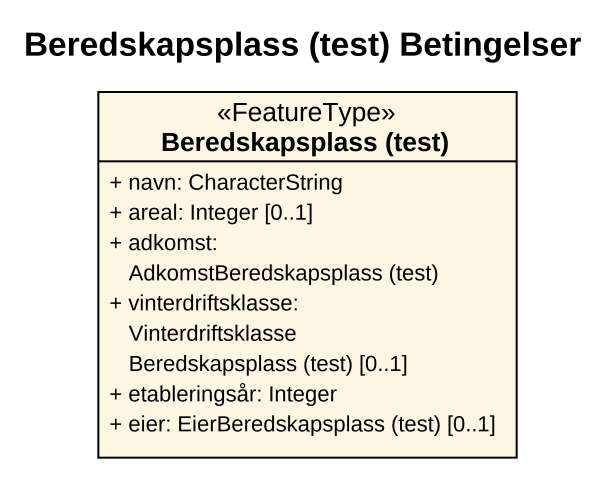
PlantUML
@startuml
title Beredskapsplass (test) Betingelser
hide circle
hide empty members
skinparam classAttributeIconSize 0
class "Beredskapsplass (test)" as Beredskapsplass_test <<FeatureType>> {
  + navn: CharacterString
  + areal: Integer [0..1]
  {field} + adkomst: AdkomstBeredskapsplass (test)
  {field} + vinterdriftsklasse: VinterdriftsklasseBeredskapsplass (test) [0..1]
  + etableringsår: Integer
  {field} + eier: EierBeredskapsplass (test) [0..1]
}
@enduml
